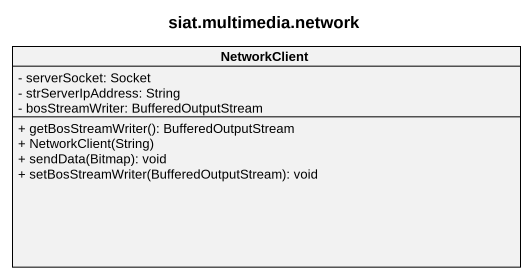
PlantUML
@startuml
title siat.multimedia.network
hide circle
hide empty members
skinparam classAttributeIconSize 0
class NetworkClient {
  - serverSocket: Socket
  - strServerIpAddress: String
  - bosStreamWriter: BufferedOutputStream
  + getBosStreamWriter(): BufferedOutputStream
  + NetworkClient(String)
  + sendData(Bitmap): void
  + setBosStreamWriter(BufferedOutputStream): void
}
@enduml
